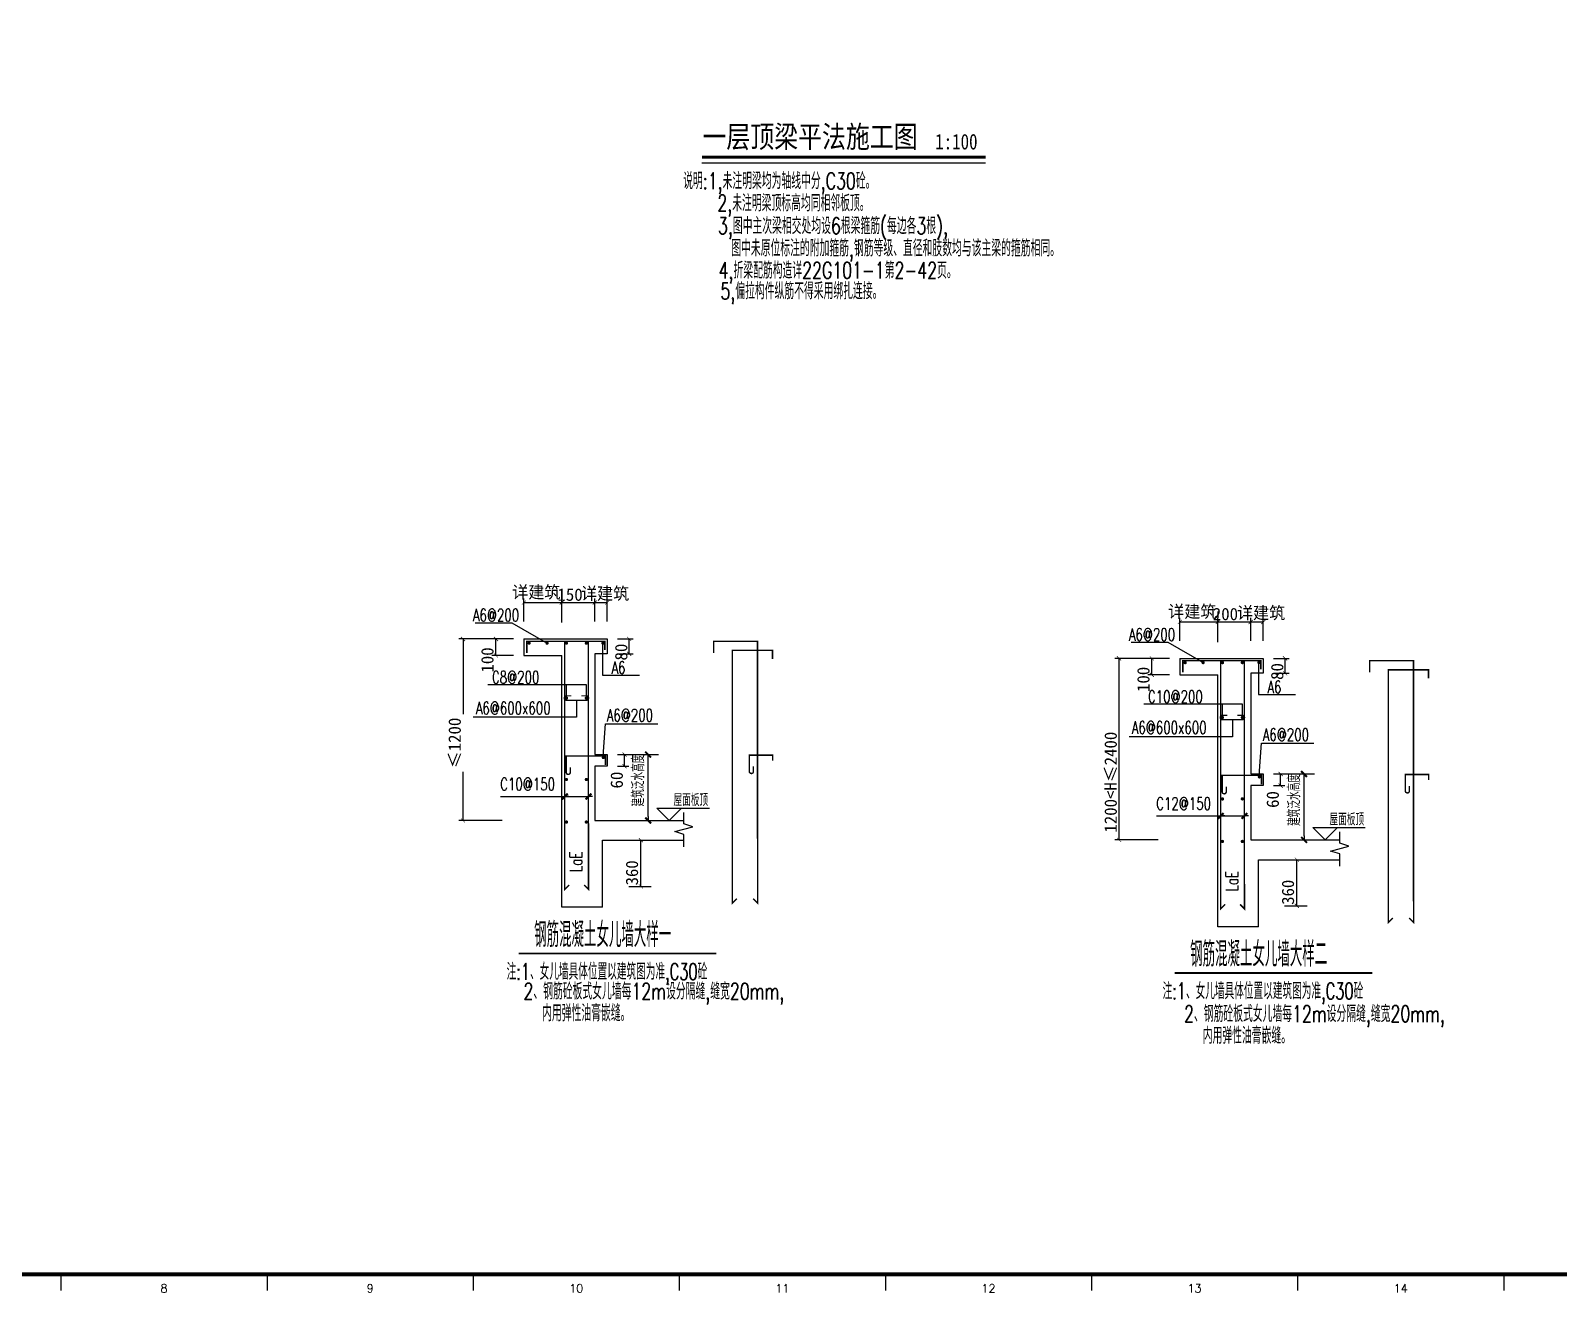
# Model space of a CAD drawing. Header units: inches. Extents: x 18712 to 314639, y 0 to 420500.
# Drawn here: x 55474 to 92540, y 84659 to 115287 of the extents above; entities that cross this region are included whole.
import ezdxf
from ezdxf.enums import TextEntityAlignment as Align

# ---------------------------------------------------------------- set-up
doc = ezdxf.new("R2010")
doc.units = ezdxf.units.IN
doc.header["$LTSCALE"] = 1000
doc.header["$MEASUREMENT"] = 0
doc.layers.get('0').update_dxf_attribs({"true_color": 0xffffff})
for name, color, linetype, true_color in [('DIM', 3, 'Continuous', 0x00ff00), ('DIM_SYMB', 3, 'Continuous', 0x00ff00), ('FLOOR_DOWN_TEXT', 7, 'Continuous', 0xffffff), ('NUM', 7, 'Continuous', 0xffffff), ('PUB_DIM', 7, 'Continuous', 0xcccc00), ('PUB_TEXT', 7, 'Continuous', 0xffffff), ('REIN', 1, 'Continuous', 0xff0000), ('THIN', 7, 'Continuous', 0xffffff), ('TK', 7, 'Continuous', 0xffffff), ('WALL', 2, 'Continuous', 0xffff00), ('ZG-图框层', 4, 'Continuous', 0x00ffff)]:
    doc.layers.add(name, color=color, linetype=linetype, true_color=true_color)
doc.styles.add('-宋体', font='simsun.ttc', dxfattribs={"height": 0.2, "bigfont": 'gbcbig.shx'})
doc.styles.add('ISOCP', font='txt.shx', dxfattribs={"height": 0.2, "bigfont": 'gbcbig.shx'})
doc.styles.add('LZHZ', font='txt.shx', dxfattribs={"height": 0.2, "bigfont": 'gbcbig.shx'})
doc.styles.add('TSSD_Dimension', font='txt.shx', dxfattribs={"height": 0.2, "bigfont": 'gbcbig.shx'})
doc.styles.add('TSSD_Norm', font='txt.shx', dxfattribs={"height": 0.2, "bigfont": 'gbcbig.shx'})
doc.styles.add('TSSD_Rein', font='txt.shx', dxfattribs={"height": 0.2, "bigfont": 'gbcbig.shx'})
doc.dimstyles.new('_TCH_ARCH&&100', dxfattribs={"dimtxt": 297.5, "dimasz": 100, "dimexe": 250, "dimexo": 300, "dimgap": 126.25, "dimtad": 1, "dimdec": 0, "dimzin": 0, "dimdsep": 46, "dimtxsty": 'Standard', "dimblk": 'ARCHTICK', "dimblk1": 'ARCHTICK', "dimblk2": 'ARCHTICK', "dimcen": 0.09, "dimclrd": 256, "dimclre": 256, "dimclrt": 7, "dimazin": 2, "dimtfac": 1, "dimtdec": 4, "dimtix": 1, "dimtmove": 2, "dimatfit": 3, "dimfxl": 1, "dimtolj": 1, "dimtzin": 0, "dimarcsym": 0})
doc.dimstyles.new('TSSD_25_100', dxfattribs={"dimtxt": 300, "dimasz": 100, "dimexe": 100, "dimexo": 250, "dimgap": 100, "dimtad": 1, "dimdec": 0, "dimlfac": 0.25, "dimzin": 0, "dimdsep": 46, "dimtxsty": 'Standard', "dimblk": 'ARCHTICK', "dimblk1": 'ARCHTICK', "dimblk2": 'ARCHTICK', "dimcen": 0, "dimclrd": 256, "dimclre": 256, "dimclrt": 7, "dimadec": 0, "dimazin": 0, "dimtfac": 1, "dimtdec": 4, "dimtix": 1, "dimtmove": 2, "dimatfit": 3, "dimfxl": 1, "dimtolj": 1, "dimtzin": 0, "dimarcsym": 0})

# ---------------------------------------------------------------- blocks, each defined once
blk = doc.blocks.new('_ArchTick')
at = {"color": 0, "linetype": 'ByBlock', "const_width": 0.15}
blk.add_lwpolyline([(-0.5, -0.5), (0.5, 0.5)], dxfattribs=at)
blk = doc.blocks.new('*D1137')
at = {"layer": 'Defpoints', "color": 0, "transparency": 16777216}
for p in [(68361, 101404), (69161, 101404), (69161, 100864)]:
    blk.add_point(p, dxfattribs=at)
at = {"layer": 'FLOOR_DOWN_TEXT', "lineweight": -2, "transparency": 16777216}
for p, q in [((68361, 101654), (68361, 101504)), ((68361, 101404), (69161, 101404)), ((69161, 101114), (69161, 101504))]:
    blk.add_line(p, q, dxfattribs=at)
at = {"layer": 'FLOOR_DOWN_TEXT', "lineweight": -2, "transparency": 16777216, "xscale": 100, "yscale": 100, "zscale": 100}
blk.add_blockref('_ArchTick', (68361, 101404), dxfattribs=at)
at = {"layer": 'FLOOR_DOWN_TEXT', "lineweight": -2, "transparency": 16777216, "xscale": 100, "yscale": 100, "zscale": 100, "rotation": 180}
blk.add_blockref('_ArchTick', (69161, 101404), dxfattribs=at)
at = {"layer": 'FLOOR_DOWN_TEXT', "color": 7, "true_color": 0xffffff, "transparency": 16777216, "insert": (68562, 101594), "char_height": 300, "attachment_point": 5}
blk.add_mtext('\\A1;150', dxfattribs=at)
blk = doc.blocks.new('*D1138')
at = {"layer": 'Defpoints', "color": 0, "transparency": 16777216}
for p in [(66764, 100520), (67443, 100520), (67443, 100120)]:
    blk.add_point(p, dxfattribs=at)
at = {"layer": 'DIM', "lineweight": -2, "transparency": 16777216}
for p, q in [((67193, 100520), (66664, 100520)), ((66764, 100120), (66764, 100520)), ((67193, 100120), (66664, 100120))]:
    blk.add_line(p, q, dxfattribs=at)
at = {"layer": 'DIM', "lineweight": -2, "transparency": 16777216, "xscale": 100, "yscale": 100, "zscale": 100}
for p, rotation in [((66764, 100520), 90), ((66764, 100120), 270)]:
    blk.add_blockref('_ArchTick', p, dxfattribs=dict(at, rotation=rotation))
at = {"layer": 'DIM', "color": 7, "true_color": 0xffffff, "transparency": 16777216, "insert": (66558, 100010), "char_height": 300, "attachment_point": 5, "rotation": 90}
blk.add_mtext('\\A1;100', dxfattribs=at)
blk = doc.blocks.new('*D1139')
at = {"layer": 'Defpoints', "color": 0, "transparency": 16777216}
for p in [(65966, 100520), (67368, 100520), (67166, 96114)]:
    blk.add_point(p, dxfattribs=at)
at = {"layer": 'DIM', "lineweight": -2, "transparency": 16777216}
for p, q in [((67118, 100520), (65866, 100520)), ((65966, 100520), (65966, 98697)), ((65966, 96114), (65966, 97297)), ((66916, 96114), (65866, 96114))]:
    blk.add_line(p, q, dxfattribs=at)
at = {"layer": 'DIM', "lineweight": -2, "transparency": 16777216, "xscale": 100, "yscale": 100, "zscale": 100}
for p, rotation in [((65966, 100520), 90), ((65966, 96114), 270)]:
    blk.add_blockref('_ArchTick', p, dxfattribs=dict(at, rotation=rotation))
at = {"layer": 'DIM', "color": 7, "true_color": 0xffffff, "transparency": 16777216, "insert": (65767, 97997), "char_height": 300, "attachment_point": 5, "rotation": 90}
blk.add_mtext('\\A1;≤1200', dxfattribs=at)
blk = doc.blocks.new('_TSDBK')
at = {"lineweight": -3}
blk.add_line((-1, 0), (0, 0), dxfattribs=at)
at = {"lineweight": -3, "const_width": 0.5}
blk.add_lwpolyline([(-0.7, -0.7), (0.7, 0.7)], dxfattribs=at)
blk = doc.blocks.new('*D1140')
at = {"layer": 'Defpoints', "color": 0, "transparency": 16777216}
for p in [(68361, 101404), (67443, 100697), (68361, 100667)]:
    blk.add_point(p, dxfattribs=at)
at = {"layer": 'DIM', "lineweight": -2, "transparency": 16777216}
for p, q in [((67443, 100947), (67443, 101504)), ((67443, 101404), (68361, 101404)), ((68361, 100917), (68361, 101504))]:
    blk.add_line(p, q, dxfattribs=at)
at = {"layer": 'DIM', "lineweight": -2, "transparency": 16777216, "xscale": 100, "yscale": 100, "zscale": 100, "rotation": 180}
blk.add_blockref('_ArchTick', (67443, 101404), dxfattribs=at)
at = {"layer": 'DIM', "lineweight": -2, "transparency": 16777216, "xscale": 100, "yscale": 100, "zscale": 100}
blk.add_blockref('_ArchTick', (68361, 101404), dxfattribs=at)
at = {"layer": 'DIM', "color": 7, "true_color": 0xffffff, "transparency": 16777216, "insert": (67743, 101641), "char_height": 300, "attachment_point": 5}
blk.add_mtext('\\A1;详建筑', dxfattribs=at)
blk = doc.blocks.new('*D1141')
at = {"layer": 'Defpoints', "color": 0, "transparency": 16777216}
for p in [(69466, 100520), (69994, 100520), (69466, 100159)]:
    blk.add_point(p, dxfattribs=at)
at = {"layer": 'DIM', "lineweight": -2, "transparency": 16777216}
for p, q in [((69716, 100520), (70094, 100520)), ((69994, 100159), (69994, 100520)), ((69716, 100159), (70094, 100159))]:
    blk.add_line(p, q, dxfattribs=at)
at = {"layer": 'DIM', "lineweight": -2, "transparency": 16777216, "xscale": 100, "yscale": 100, "zscale": 100}
for p, rotation in [((69994, 100520), 270), ((69994, 100159), 90)]:
    blk.add_blockref('_ArchTick', p, dxfattribs=dict(at, rotation=rotation))
at = {"layer": 'DIM', "color": 7, "true_color": 0xffffff, "transparency": 16777216, "insert": (69804, 100202), "char_height": 300, "attachment_point": 5, "rotation": 90}
blk.add_mtext('\\A1;80', dxfattribs=at)
blk = doc.blocks.new('*D1142')
at = {"layer": 'Defpoints', "color": 0, "transparency": 16777216}
for p in [(69466, 97714), (69886, 97714), (69466, 97431)]:
    blk.add_point(p, dxfattribs=at)
at = {"layer": 'DIM', "lineweight": -2, "transparency": 16777216}
for p, q in [((69716, 97714), (69986, 97714)), ((69886, 97431), (69886, 97714)), ((69716, 97431), (69986, 97431))]:
    blk.add_line(p, q, dxfattribs=at)
at = {"layer": 'DIM', "lineweight": -2, "transparency": 16777216, "xscale": 100, "yscale": 100, "zscale": 100}
for p, rotation in [((69886, 97714), 90), ((69886, 97431), 270)]:
    blk.add_blockref('_ArchTick', p, dxfattribs=dict(at, rotation=rotation))
at = {"layer": 'DIM', "color": 7, "true_color": 0xffffff, "transparency": 16777216, "insert": (69696, 97095), "char_height": 300, "attachment_point": 5, "rotation": 90}
blk.add_mtext('\\A1;60', dxfattribs=at)
blk = doc.blocks.new('*D1143')
at = {"layer": 'Defpoints', "color": 0, "transparency": 16777216}
for p in [(69466, 101404), (69161, 100697), (69466, 100697)]:
    blk.add_point(p, dxfattribs=at)
at = {"layer": 'DIM', "lineweight": -2, "transparency": 16777216}
for p, q in [((69161, 100947), (69161, 101504)), ((69161, 101404), (69466, 101404)), ((69466, 100947), (69466, 101504))]:
    blk.add_line(p, q, dxfattribs=at)
at = {"layer": 'DIM', "lineweight": -2, "transparency": 16777216, "xscale": 100, "yscale": 100, "zscale": 100, "rotation": 180}
blk.add_blockref('_ArchTick', (69161, 101404), dxfattribs=at)
at = {"layer": 'DIM', "lineweight": -2, "transparency": 16777216, "xscale": 100, "yscale": 100, "zscale": 100}
blk.add_blockref('_ArchTick', (69466, 101404), dxfattribs=at)
at = {"layer": 'DIM', "color": 7, "true_color": 0xffffff, "transparency": 16777216, "insert": (69412, 101609), "char_height": 300, "attachment_point": 5}
blk.add_mtext('\\A1;详建筑', dxfattribs=at)
blk = doc.blocks.new('*D1144')
at = {"layer": 'Defpoints', "color": 0, "transparency": 16777216}
for p in [(84275, 100933), (85075, 100933), (85075, 100393)]:
    blk.add_point(p, dxfattribs=at)
at = {"layer": 'FLOOR_DOWN_TEXT', "lineweight": -2, "transparency": 16777216}
for p, q in [((84275, 101183), (84275, 101033)), ((84275, 100933), (85075, 100933)), ((85075, 100643), (85075, 101033))]:
    blk.add_line(p, q, dxfattribs=at)
at = {"layer": 'FLOOR_DOWN_TEXT', "lineweight": -2, "transparency": 16777216, "xscale": 100, "yscale": 100, "zscale": 100}
blk.add_blockref('_ArchTick', (84275, 100933), dxfattribs=at)
at = {"layer": 'FLOOR_DOWN_TEXT', "lineweight": -2, "transparency": 16777216, "xscale": 100, "yscale": 100, "zscale": 100, "rotation": 180}
blk.add_blockref('_ArchTick', (85075, 100933), dxfattribs=at)
at = {"layer": 'FLOOR_DOWN_TEXT', "color": 7, "true_color": 0xffffff, "transparency": 16777216, "insert": (84461, 101123), "char_height": 300, "attachment_point": 5}
blk.add_mtext('\\A1;200', dxfattribs=at)
blk = doc.blocks.new('*D1145')
at = {"layer": 'Defpoints', "color": 0, "transparency": 16777216}
for p in [(82678, 100049), (83357, 100049), (83357, 99649)]:
    blk.add_point(p, dxfattribs=at)
at = {"layer": 'DIM', "lineweight": -2, "transparency": 16777216}
for p, q in [((83107, 100049), (82578, 100049)), ((82678, 99649), (82678, 100049)), ((83107, 99649), (82578, 99649))]:
    blk.add_line(p, q, dxfattribs=at)
at = {"layer": 'DIM', "lineweight": -2, "transparency": 16777216, "xscale": 100, "yscale": 100, "zscale": 100}
for p, rotation in [((82678, 100049), 90), ((82678, 99649), 270)]:
    blk.add_blockref('_ArchTick', p, dxfattribs=dict(at, rotation=rotation))
at = {"layer": 'DIM', "color": 7, "true_color": 0xffffff, "transparency": 16777216, "insert": (82472, 99539), "char_height": 300, "attachment_point": 5, "rotation": 90}
blk.add_mtext('\\A1;100', dxfattribs=at)
blk = doc.blocks.new('*D1146')
at = {"layer": 'Defpoints', "color": 0, "transparency": 16777216}
for p in [(81880, 100049), (83282, 100049), (83080, 95643)]:
    blk.add_point(p, dxfattribs=at)
at = {"layer": 'DIM', "lineweight": -2, "transparency": 16777216}
for p, q in [((83032, 100049), (81780, 100049)), ((81880, 95643), (81880, 100049)), ((82830, 95643), (81780, 95643))]:
    blk.add_line(p, q, dxfattribs=at)
at = {"layer": 'DIM', "lineweight": -2, "transparency": 16777216, "xscale": 100, "yscale": 100, "zscale": 100}
for p, rotation in [((81880, 100049), 270), ((81880, 95643), 90)]:
    blk.add_blockref('_ArchTick', p, dxfattribs=dict(at, rotation=rotation))
at = {"layer": 'DIM', "color": 7, "true_color": 0xffffff, "transparency": 16777216, "insert": (81681, 97044), "char_height": 300, "attachment_point": 5, "rotation": 90}
blk.add_mtext('\\A1;1200<H≤2400', dxfattribs=at)
blk = doc.blocks.new('*D1147')
at = {"layer": 'Defpoints', "color": 0, "transparency": 16777216}
for p in [(84275, 100933), (83357, 100226), (84275, 100196)]:
    blk.add_point(p, dxfattribs=at)
at = {"layer": 'DIM', "lineweight": -2, "transparency": 16777216}
for p, q in [((83357, 100476), (83357, 101033)), ((83357, 100933), (84275, 100933)), ((84275, 100446), (84275, 101033))]:
    blk.add_line(p, q, dxfattribs=at)
at = {"layer": 'DIM', "lineweight": -2, "transparency": 16777216, "xscale": 100, "yscale": 100, "zscale": 100, "rotation": 180}
blk.add_blockref('_ArchTick', (83357, 100933), dxfattribs=at)
at = {"layer": 'DIM', "lineweight": -2, "transparency": 16777216, "xscale": 100, "yscale": 100, "zscale": 100}
blk.add_blockref('_ArchTick', (84275, 100933), dxfattribs=at)
at = {"layer": 'DIM', "color": 7, "true_color": 0xffffff, "transparency": 16777216, "insert": (83657, 101170), "char_height": 300, "attachment_point": 5}
blk.add_mtext('\\A1;详建筑', dxfattribs=at)
blk = doc.blocks.new('*D1148')
at = {"layer": 'Defpoints', "color": 0, "transparency": 16777216}
for p in [(85380, 100049), (85908, 100049), (85380, 99688)]:
    blk.add_point(p, dxfattribs=at)
at = {"layer": 'DIM', "lineweight": -2, "transparency": 16777216}
for p, q in [((85630, 100049), (86008, 100049)), ((85908, 99688), (85908, 100049)), ((85630, 99688), (86008, 99688))]:
    blk.add_line(p, q, dxfattribs=at)
at = {"layer": 'DIM', "lineweight": -2, "transparency": 16777216, "xscale": 100, "yscale": 100, "zscale": 100}
for p, rotation in [((85908, 100049), 270), ((85908, 99688), 90)]:
    blk.add_blockref('_ArchTick', p, dxfattribs=dict(at, rotation=rotation))
at = {"layer": 'DIM', "color": 7, "true_color": 0xffffff, "transparency": 16777216, "insert": (85718, 99731), "char_height": 300, "attachment_point": 5, "rotation": 90}
blk.add_mtext('\\A1;80', dxfattribs=at)
blk = doc.blocks.new('*D1149')
at = {"layer": 'Defpoints', "color": 0, "transparency": 16777216}
for p in [(85380, 97243), (85800, 97243), (85380, 96960)]:
    blk.add_point(p, dxfattribs=at)
at = {"layer": 'DIM', "lineweight": -2, "transparency": 16777216}
for p, q in [((85630, 97243), (85900, 97243)), ((85800, 96960), (85800, 97243)), ((85630, 96960), (85900, 96960))]:
    blk.add_line(p, q, dxfattribs=at)
at = {"layer": 'DIM', "lineweight": -2, "transparency": 16777216, "xscale": 100, "yscale": 100, "zscale": 100}
for p, rotation in [((85800, 97243), 90), ((85800, 96960), 270)]:
    blk.add_blockref('_ArchTick', p, dxfattribs=dict(at, rotation=rotation))
at = {"layer": 'DIM', "color": 7, "true_color": 0xffffff, "transparency": 16777216, "insert": (85610, 96624), "char_height": 300, "attachment_point": 5, "rotation": 90}
blk.add_mtext('\\A1;60', dxfattribs=at)
blk = doc.blocks.new('*D1150')
at = {"layer": 'Defpoints', "color": 0, "transparency": 16777216}
for p in [(85380, 100933), (85075, 100226), (85380, 100226)]:
    blk.add_point(p, dxfattribs=at)
at = {"layer": 'DIM', "lineweight": -2, "transparency": 16777216}
for p, q in [((85075, 100476), (85075, 101033)), ((85075, 100933), (85380, 100933)), ((85380, 100476), (85380, 101033))]:
    blk.add_line(p, q, dxfattribs=at)
at = {"layer": 'DIM', "lineweight": -2, "transparency": 16777216, "xscale": 100, "yscale": 100, "zscale": 100, "rotation": 180}
blk.add_blockref('_ArchTick', (85075, 100933), dxfattribs=at)
at = {"layer": 'DIM', "lineweight": -2, "transparency": 16777216, "xscale": 100, "yscale": 100, "zscale": 100}
blk.add_blockref('_ArchTick', (85380, 100933), dxfattribs=at)
at = {"layer": 'DIM', "color": 7, "true_color": 0xffffff, "transparency": 16777216, "insert": (85326, 101138), "char_height": 300, "attachment_point": 5}
blk.add_mtext('\\A1;详建筑', dxfattribs=at)
blk = doc.blocks.new('*D1151')
at = {"layer": 'Defpoints', "color": 0, "transparency": 16777216}
for p in [(69684, 95634), (70281, 95634), (69684, 94514)]:
    blk.add_point(p, dxfattribs=at)
at = {"layer": 'PUB_DIM', "lineweight": -2, "transparency": 16777216}
for p, q in [((69984, 95634), (70531, 95634)), ((70281, 94514), (70281, 95634)), ((69984, 94514), (70531, 94514))]:
    blk.add_line(p, q, dxfattribs=at)
at = {"layer": 'PUB_DIM', "lineweight": -2, "transparency": 16777216, "xscale": 100, "yscale": 100, "zscale": 100}
for p, rotation in [((70281, 95634), 270), ((70281, 94514), 90)]:
    blk.add_blockref('_ArchTick', p, dxfattribs=dict(at, rotation=rotation))
at = {"layer": 'PUB_DIM', "color": 7, "true_color": 0xffffff, "transparency": 16777216, "insert": (70065, 94843), "char_height": 297.5, "attachment_point": 5, "rotation": 90}
blk.add_mtext('\\A1;360', dxfattribs=at)
blk = doc.blocks.new('*D1152')
at = {"layer": 'Defpoints', "color": 0, "transparency": 16777216}
for p in [(85598, 95163), (86195, 95163), (85598, 94043)]:
    blk.add_point(p, dxfattribs=at)
at = {"layer": 'PUB_DIM', "lineweight": -2, "transparency": 16777216}
for p, q in [((85898, 95163), (86445, 95163)), ((86195, 94043), (86195, 95163)), ((85898, 94043), (86445, 94043))]:
    blk.add_line(p, q, dxfattribs=at)
at = {"layer": 'PUB_DIM', "lineweight": -2, "transparency": 16777216, "xscale": 100, "yscale": 100, "zscale": 100}
for p, rotation in [((86195, 95163), 270), ((86195, 94043), 90)]:
    blk.add_blockref('_ArchTick', p, dxfattribs=dict(at, rotation=rotation))
at = {"layer": 'PUB_DIM', "color": 7, "true_color": 0xffffff, "transparency": 16777216, "insert": (85979, 94372), "char_height": 297.5, "attachment_point": 5, "rotation": 90}
blk.add_mtext('\\A1;360', dxfattribs=at)

msp = doc.modelspace()

# ---------------------------------------------------------------- linework, layer by layer
at = {"lineweight": -3}
for p, q in [((66256.9, 100915), (67151.8, 100915)), ((69352.1, 100435.9), (69352.1, 99643.5)), ((82170.9, 100444), (83065.8, 100444)), ((85266.1, 99964.9), (85266.1, 99172.5)), ((69352.1, 99643.5), (70247, 99643.5)), ((85266.1, 99172.5), (86161, 99172.5)), ((66875.7, 96696.6), (69008, 96696.6)), ((82789.7, 96225.6), (84922, 96225.6))]:
    msp.add_line(p, q, dxfattribs=at)
at = {"lineweight": -3, "ltscale": 2}
for p, q in [((67443.2, 100520.5), (69160.7, 100520.5)), ((67443.2, 100520.5), (67443.2, 100120.5)), ((69080.7, 100520.5), (69465.9, 100520.5)), ((69465.9, 100520.5), (69465.9, 100158.7)), ((67443.2, 100120.5), (68360.7, 100120.5)), ((68360.7, 94007), (68360.7, 100120.5)), ((69160.7, 100158.7), (69160.7, 97714)), ((69465.9, 100158.7), (69160.7, 100158.7)), ((83357.2, 100049.5), (85074.7, 100049.5)), ((83357.2, 100049.5), (83357.2, 99649.5)), ((84994.7, 100049.5), (85379.9, 100049.5)), ((85379.9, 100049.5), (85379.9, 99687.7)), ((68961.8, 99405.6), (66567.8, 99405.6)), ((68475.8, 99065.2), (68475.8, 99405.6)), ((68961.8, 99065.2), (68961.8, 99405.6)), ((83357.2, 99649.5), (84274.7, 99649.5)), ((84274.7, 93536), (84274.7, 99649.5)), ((85074.7, 99687.7), (85074.7, 97243)), ((85379.9, 99687.7), (85074.7, 99687.7)), ((68716.8, 99030.2), (68716.8, 98618.3)), ((68716.8, 98618.3), (66209.3, 98618.3)), ((84875.8, 98934.6), (82481.8, 98934.6)), ((84389.8, 98594.2), (84389.8, 98934.6)), ((84875.8, 98594.2), (84875.8, 98934.6)), ((69367.8, 97673.4), (69424.1, 98462.7)), ((69424.1, 98462.7), (70688.8, 98462.7)), ((84630.8, 98559.2), (84630.8, 98147.3)), ((84630.8, 98147.3), (82123.3, 98147.3)), ((85281.8, 97202.4), (85338.1, 97991.7)), ((85338.1, 97991.7), (86602.8, 97991.7)), ((69160.7, 97714), (69465.9, 97714)), ((69465.9, 97714), (69465.9, 97430.5)), ((69465.9, 97430.5), (69160.7, 97430.5)), ((69160.7, 97430.5), (69160.7, 96114)), ((85074.7, 97243), (85379.9, 97243)), ((85379.9, 97243), (85379.9, 96959.5)), ((85379.9, 96959.5), (85074.7, 96959.5)), ((85074.7, 96959.5), (85074.7, 95643)), ((69160.7, 96114), (70415.3, 96114)), ((70281, 96114), (71319.9, 96114)), ((69348.7, 95634), (71319.9, 95634)), ((69348.7, 94007), (69348.7, 95634)), ((85074.7, 95643), (86329.3, 95643)), ((86195, 95643), (87233.9, 95643)), ((85262.7, 95163), (87233.9, 95163)), ((85262.7, 93536), (85262.7, 95163)), ((69348.7, 94007), (68360.7, 94007)), ((85262.7, 93536), (84274.7, 93536))]:
    msp.add_line(p, q, dxfattribs=at)
at = {"color": 7, "lineweight": -3, "true_color": 0xffffff, "const_width": 45}
for points in [[(67311.9, 92885), (72110.4, 92885)], [(83225.9, 92414), (88024.4, 92414)]]:
    msp.add_lwpolyline(points, dxfattribs=at)
at = {"layer": 'DIM', "lineweight": -3, "ltscale": 2}
for p, q in [((69974.3, 97714), (70705.2, 97714)), ((70455.2, 96214), (70455.2, 97614)), ((85888.3, 97243), (86619.2, 97243)), ((86369.2, 95743), (86369.2, 97143)), ((69630.1, 96114), (70601, 96114)), ((85544.1, 95643), (86515, 95643))]:
    msp.add_line(p, q, dxfattribs=at)
at = {"layer": 'DIM_SYMB', "lineweight": -3, "const_width": 70}
msp.add_lwpolyline([(71760.4, 112216.4), (78642.1, 112216.4)], dxfattribs=at)
at = {"layer": 'DIM_SYMB', "lineweight": -3}
msp.add_lwpolyline([(71760.4, 112076.4), (78642.1, 112076.4)], dxfattribs=at)
at = {"layer": 'FLOOR_DOWN_TEXT', "lineweight": -3}
for p, q in [((67151.8, 100915), (68005.7, 100417.6)), ((83065.8, 100444), (83919.7, 99946.6))]:
    msp.add_line(p, q, dxfattribs=at)
at = {"layer": 'REIN', "lineweight": -3, "const_width": 35}
for points in [[(68902.6, 94547.7), (69008.7, 94441.7), (69006.5, 100464), (67512.6, 100464), (67512.6, 100179.6)], [(68539.2, 94547.8), (68433.1, 94441.7), (68433.1, 100464), (69405.1, 100464), (69405.1, 100256.2)], [(73005.1, 94217.1), (73111.2, 94111), (73109, 100464), (72043.8, 100464), (72043.8, 100179.6)], [(72607.1, 94217.1), (72501, 94111), (72501, 100241.9), (73473, 100241.9), (73473, 100034.1)], [(84816.6, 94076.7), (84922.7, 93970.7), (84920.5, 99993), (83426.6, 99993), (83426.6, 99708.6)], [(84453.2, 94076.8), (84347.1, 93970.7), (84347.1, 99993), (85319.1, 99993), (85319.1, 99785.2)], [(88919.1, 93746.1), (89025.2, 93640), (89023, 99993), (87957.8, 99993), (87957.8, 99708.6)], [(88521.1, 93746.1), (88415, 93640), (88415, 99770.9), (89387, 99770.9), (89387, 99563.1)]]:
    msp.add_lwpolyline(points, dxfattribs=at)
at = {"layer": 'REIN', "lineweight": -3, "ltscale": 2, "const_width": 40}
for points in [[(67550.1, 100417.6, 1), (67590.1, 100417.6, 1)], [(67985.7, 100417.6, 1), (68025.7, 100417.6, 1)], [(68455.8, 100417.6, 1), (68495.8, 100417.6, 1)], [(68937.8, 100417.6, 1), (68977.8, 100417.6, 1)], [(69340.2, 100417.6, 1), (69380.2, 100417.6, 1)], [(83464.1, 99946.6, 1), (83504.1, 99946.6, 1)], [(83899.7, 99946.6, 1), (83939.7, 99946.6, 1)], [(84369.8, 99946.6, 1), (84409.8, 99946.6, 1)], [(84851.8, 99946.6, 1), (84891.8, 99946.6, 1)], [(85254.2, 99946.6, 1), (85294.2, 99946.6, 1)], [(68455.8, 99085.2, 1), (68495.8, 99085.2, 1)], [(68937.8, 99085.2, 1), (68977.8, 99085.2, 1)], [(84369.8, 98614.2, 1), (84409.8, 98614.2, 1)], [(84851.8, 98614.2, 1), (84891.8, 98614.2, 1)], [(69350.5, 97643.9, 1), (69390.5, 97643.9, 1)], [(68455.8, 97109.3, 1), (68495.8, 97109.3, 1)], [(68937.8, 97109.3, 1), (68977.8, 97109.3, 1)], [(85264.5, 97172.9, 1), (85304.5, 97172.9, 1)], [(84369.8, 96638.3, 1), (84409.8, 96638.3, 1)], [(84851.8, 96638.3, 1), (84891.8, 96638.3, 1)], [(68455.8, 96076.3, 1), (68495.8, 96076.3, 1)], [(68937.8, 96076.3, 1), (68977.8, 96076.3, 1)], [(84369.8, 95605.3, 1), (84409.8, 95605.3, 1)], [(84851.8, 95605.3, 1), (84891.8, 95605.3, 1)]]:
    msp.add_lwpolyline(points, format="xyb", close=True, dxfattribs=at)
at = {"layer": 'REIN', "lineweight": -3}
for points, const_width in [([(68595.8, 99140.2), (68475.8, 99140.2, 1), (68475.8, 99030.2), (68957.8, 99030.2, 1), (68957.8, 99140.2), (68837.8, 99140.2)], 30), ([(84509.8, 98669.2), (84389.8, 98669.2, 1), (84389.8, 98559.2), (84871.8, 98559.2, 1), (84871.8, 98669.2), (84751.8, 98669.2)], 30), ([(69421.1, 97461.2), (69421.1, 97679.1), (68467.7, 97679.1), (68467.7, 97282.9, 1), (68567.7, 97282.9), (68567.7, 97402.9)], 35), ([(73479, 97566.5), (73479, 97700.9), (72910.9, 97700.9), (72910.9, 97304.8, 1), (73010.9, 97304.8), (73010.9, 97424.8)], 35), ([(85335.1, 96990.2), (85335.1, 97208.1), (84381.7, 97208.1), (84381.7, 96811.9, 1), (84481.7, 96811.9), (84481.7, 96931.9)], 35), ([(89393, 97095.5), (89393, 97229.9), (88824.9, 97229.9), (88824.9, 96833.8, 1), (88924.9, 96833.8), (88924.9, 96953.8)], 35)]:
    msp.add_lwpolyline(points, format="xyb", dxfattribs=dict(at, const_width=const_width))
at = {"layer": 'THIN', "lineweight": -3}
for p, q in [((70968.1, 96114), (70668.1, 96414)), ((70668.1, 96414), (71268.1, 96414)), ((70968.1, 96114), (71268.1, 96414)), ((71268.1, 96414), (71941.1, 96414)), ((86882.1, 95643), (86582.1, 95943)), ((86582.1, 95943), (87182.1, 95943)), ((86882.1, 95643), (87182.1, 95943)), ((87182.1, 95943), (87855.1, 95943))]:
    msp.add_line(p, q, dxfattribs=at)
at = {"layer": 'THIN', "lineweight": -3, "ltscale": 2}
for points in [[(71319.9, 95473), (71319.9, 95773), (71099.9, 95843), (71539.9, 95963), (71319.9, 96033), (71319.9, 96309.8)], [(87233.9, 95002), (87233.9, 95302), (87013.9, 95372), (87453.9, 95492), (87233.9, 95562), (87233.9, 95838.8)]]:
    msp.add_lwpolyline(points, dxfattribs=at)
at = {"layer": 'TK', "lineweight": -3}
for p, q in [((56212.2, 85100), (56212.2, 84708.7)), ((61212.2, 85100), (61212.2, 84708.7)), ((66212.2, 85100), (66212.2, 84708.7)), ((71212.2, 85100), (71212.2, 84708.7)), ((76212.2, 85100), (76212.2, 84708.7)), ((81212.2, 85100), (81212.2, 84708.7)), ((86212.2, 85100), (86212.2, 84708.7)), ((91212.2, 85100), (91212.2, 84708.7))]:
    msp.add_line(p, q, dxfattribs=at)
at = {"layer": 'TK', "lineweight": -3, "const_width": 100}
msp.add_lwpolyline([(21212.2, 167200), (21212.2, 85100), (136612.2, 85100), (136612.2, 167200)], close=True, dxfattribs=at)
at = {"layer": 'ZG-图框层', "lineweight": -3, "const_width": 100}
msp.add_lwpolyline([(21212.2, 85100), (136612.2, 85100), (136612.2, 167200), (21212.2, 167200)], close=True, dxfattribs=at)

# ---------------------------------------------------------------- block references
at = {"layer": 'DIM', "xscale": 100, "yscale": 100}
for p, rotation in [((70455.2, 97714), 90), ((86369.2, 97243), 90), ((68433.1, 96696.6), 180), ((69008, 96696.7), 180), ((70455.2, 96114), 270), ((84347.1, 96225.6), 180), ((84922, 96225.7), 180), ((86369.2, 95643), 270)]:
    msp.add_blockref('_TSDBK', p, dxfattribs=dict(at, rotation=rotation))

# ---------------------------------------------------------------- texts
at = {"layer": 'DIM', "color": 7, "true_color": 0xffffff, "style": 'TSSD_Dimension', "width": 0.7}
for p in [(70363.4, 96453.1), (86277.4, 95982.1)]:
    msp.add_text('建筑泛水高度', height=300, rotation=90, dxfattribs=at).set_placement(p)
at = {"layer": 'FLOOR_DOWN_TEXT', "style": 'TSSD_Rein', "width": 0.7}
for s, p in [('A6@200', (66202.5, 100948.1)), ('A6@200', (82116.5, 100477.1)), ('C8@200', (66666.7, 99440.6)), ('A6', (69564.2, 99674)), ('A6', (85478.2, 99203)), ('A6@600x600', (66273, 98691.9)), ('C10@200', (82580.7, 98969.6)), ('A6@200', (69450.7, 98518.3)), ('A6@600x600', (82187, 98220.9)), ('A6@200', (85364.7, 98047.3)), ('C10@150', (66866.6, 96846.3)), ('C12@150', (82780.6, 96375.3))]:
    msp.add_text(s, height=300, dxfattribs=at).set_placement(p)
for p in [(71911.7, 96464), (87825.7, 95993)]:
    msp.add_text('屋面板顶', height=300, dxfattribs=at).set_placement(p, align=Align.RIGHT)
for p in [(68856.5, 94865.2), (84770.5, 94394.2)]:
    msp.add_text('LaE', height=300, rotation=90, dxfattribs=at).set_placement(p)
at = {"layer": 'NUM', "style": 'TSSD_Norm', "width": 0.7}
for s, p in [('说明:1,未注明梁均为轴线中分,C30砼。', (71306.3, 111437.1)), ('2,未注明梁顶标高均同相邻板顶。', (72136.3, 110899.7)), ('3,图中主次梁相交处均设6根梁箍筋(每边各3根),', (72151.3, 110346.4)), ('图中未原位标注的附加箍筋,钢筋等级、直径和肢数均与该主梁的箍筋相同。', (72473, 109805.3)), ('4,折梁配筋构造详22G101-1第2-42页。', (72166.3, 109266.4)), ('5,偏拉构件纵筋不得采用绑扎连接。', (72210.8, 108765.7))]:
    msp.add_text(s, height=400, dxfattribs=at).set_placement(p)
at = {"layer": 'PUB_TEXT', "style": '-宋体', "width": 0.8}
for s, height, p in [('一层顶梁平法施工图', 531.65, (71773.9, 112446.1)), ('1:100', 377.64, (77420.1, 112401.6))]:
    msp.add_text(s, height=height, dxfattribs=at).set_placement(p)
at = {"layer": 'TK', "style": 'ISOCP'}
for s, p in [('8', (58712.2, 84758.7)), ('9', (63712.2, 84758.7)), ('10', (68712.2, 84758.7)), ('11', (73712.2, 84758.7)), ('12', (78712.2, 84758.7)), ('13', (83712.2, 84758.7)), ('14', (88712.2, 84758.7))]:
    msp.add_text(s, height=200, dxfattribs=at).set_placement(p, align=Align.MIDDLE_CENTER)
at = {"layer": 'WALL', "color": 3, "true_color": 0x00ff00, "width": 0.7}
for s, height, style, p in [(' 钢筋混凝土女儿墙大样一', 600, 'LZHZ', (67315.8, 93040.3)), (' 钢筋混凝土女儿墙大样二', 600, 'LZHZ', (83229.8, 92569.3)), ('2、钢筋砼板式女儿墙每12m设分隔缝,缝宽20mm,', 400, 'TSSD_Rein', (67431.6, 91768.7)), ('内用弹性油膏嵌缝。', 400, 'TSSD_Rein', (67884.5, 91239.9)), ('2、钢筋砼板式女儿墙每12m设分隔缝,缝宽20mm,', 400, 'TSSD_Rein', (83457.6, 91222.7)), ('内用弹性油膏嵌缝。', 400, 'TSSD_Rein', (83910.5, 90693.9))]:
    msp.add_text(s, height=height, dxfattribs=dict(at, style=style)).set_placement(p)
at = {"layer": 'WALL', "color": 1, "true_color": 0xff0000, "style": 'TSSD_Rein', "width": 0.65}
for p in [(67022.5, 92246.6), (82936.5, 91775.6)]:
    msp.add_text('注:1、女儿墙具体位置以建筑图为准,C30砼', height=400, dxfattribs=at).set_placement(p)

# ---------------------------------------------------------------- dimensions: what is measured, and where the dimension line sits
at = {"layer": 'DIM'}
for base, p1, p2, picture, middle in [((68360.7, 101403.9), (67443.2, 100696.9), (68360.7, 100666.7), '*D1140', (67743.2, 101640.6)), ((69465.9, 101403.9), (69160.7, 100696.9), (69465.9, 100696.9), '*D1143', (69412, 101608.7)), ((84274.7, 100932.9), (83357.2, 100225.9), (84274.7, 100195.7), '*D1147', (83657.2, 101169.6)), ((85379.9, 100932.9), (85074.7, 100225.9), (85379.9, 100225.9), '*D1150', (85326, 101137.7))]:
    dim = msp.add_linear_dim(base=base, p1=p1, p2=p2, text='详建筑', dimstyle='TSSD_25_100', override={"dimscale": 1, "dimlfac": 0.25}, dxfattribs=at)
    dim.commit()
    dim.dimension.update_dxf_attribs({"geometry": picture, "text_midpoint": middle, "dimtype": 160})
for base, p1, p2, angle, text, picture, middle in [((65965.7, 100520.5), (67166, 96114), (67368.2, 100520.5), 90, '≤1200', '*D1139', (65767.5, 97996.9)), ((66763.8, 100520.5), (67443.2, 100120.5), (67443.2, 100520.5), 90, '100', '*D1138', (66558, 100009.7)), ((69994.3, 100520.5), (69465.9, 100158.7), (69465.9, 100520.5), 270, '80', '*D1141', (69804.3, 100201.9)), ((81879.7, 100049.5), (83080, 95643), (83282.2, 100049.5), 90, '1200<H≤2400', '*D1146', (81681.5, 97043.5)), ((82677.8, 100049.5), (83357.2, 99649.5), (83357.2, 100049.5), 90, '100', '*D1145', (82472, 99538.7)), ((85908.3, 100049.5), (85379.9, 99687.7), (85379.9, 100049.5), 270, '80', '*D1148', (85718.3, 99730.9)), ((69886.2, 97714), (69465.9, 97430.5), (69465.9, 97714), 270, '60', '*D1142', (69696.2, 97095.1)), ((85800.2, 97243), (85379.9, 96959.5), (85379.9, 97243), 270, '60', '*D1149', (85610.2, 96624.1))]:
    dim = msp.add_linear_dim(base=base, p1=p1, p2=p2, angle=angle, text=text, dimstyle='TSSD_25_100', override={"dimscale": 1, "dimlfac": 0.25}, dxfattribs=at)
    dim.commit()
    dim.dimension.update_dxf_attribs({"geometry": picture, "text_midpoint": middle, "dimtype": 160})
at = {"layer": 'FLOOR_DOWN_TEXT'}
for base, p1, p2, text, picture, middle in [((69160.7, 101403.9), (68360.7, 101403.9), (69160.7, 100864.4), '150', '*D1137', (68561.8, 101593.9)), ((85074.7, 100932.9), (84274.7, 100932.9), (85074.7, 100393.4), '200', '*D1144', (84460.5, 101122.9))]:
    dim = msp.add_linear_dim(base=base, p1=p1, p2=p2, text=text, dimstyle='TSSD_25_100', override={"dimscale": 1, "dimlfac": 0.25}, dxfattribs=at)
    dim.commit()
    dim.dimension.update_dxf_attribs({"geometry": picture, "text_midpoint": middle, "dimtype": 160})
at = {"layer": 'PUB_DIM'}
for base, p1, p2, picture, middle in [((70280.7, 95634), (69683.8, 94514), (69683.8, 95634), '*D1151', (70065.2, 94842.9)), ((86194.7, 95163), (85597.8, 94043), (85597.8, 95163), '*D1152', (85979.2, 94371.9))]:
    dim = msp.add_linear_dim(base=base, p1=p1, p2=p2, angle=90, text='360', dimstyle='_TCH_ARCH&&100', override={"dimscale": 1, "dimlfac": 1}, dxfattribs=at)
    dim.commit()
    dim.dimension.update_dxf_attribs({"geometry": picture, "text_midpoint": middle, "dimtype": 161})

doc.saveas('drawing.dxf')
